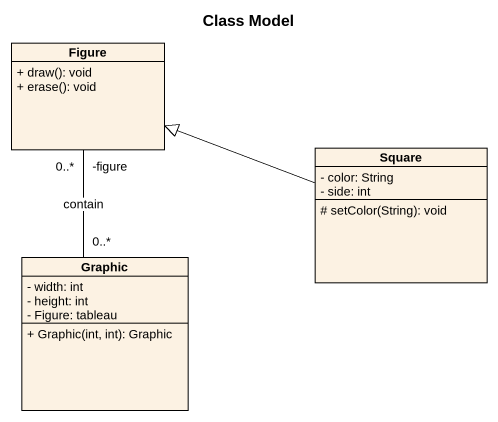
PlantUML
@startuml
title Class Model
hide circle
hide empty members
skinparam classAttributeIconSize 0
class Figure {
  + draw(): void
  + erase(): void
}
class Square {
  - color: String
  - side: int
  # setColor(String): void
}
class Graphic {
  - width: int
  - height: int
  - Figure: tableau
  + Graphic(int, int): Graphic
}
Square -left-|> Figure
Graphic "0..*" -up- "-figure\n0..*" Figure : contain
@enduml
